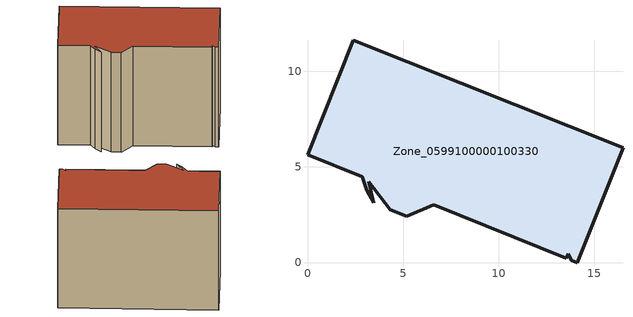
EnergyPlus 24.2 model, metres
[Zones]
Zone_0599100000100330
 floor ground (C_G): 0,5.65 2.39,11.62 16.51,6.01 14.11,0 13.8,0.12 13.64,0.47 13.54,0.23 6.6,3.01 5.19,2.41 4.32,2.76 3.21,4.23 3.46,3.12 3.09,3.78 2.87,4.5 z0
 wall outside (C_F): 3.09,3.78 3.46,3.12 3.21,4.23 4.32,2.76 5.19,2.41 6.6,3.01 13.54,0.23 13.64,0.47 13.8,0.12 14.11,0 16.51,6.01 2.39,11.62 0,5.65 2.87,4.5 3.09,3.78 z0:11.46
 roof outside (C_R): 2.87,4.5 3.09,3.78 3.46,3.12 3.21,4.23 4.32,2.76 5.19,2.41 6.6,3.01 13.54,0.23 13.64,0.47 13.8,0.12 14.11,0 16.51,6.01 2.39,11.62 0,5.65 z11.46
[BUILDING]
Pand.0599100000100330: North Axis=0; Terrain=City; Loads Convergence Tolerance Value=0.04; Temperature Convergence Tolerance Value=0.4; Solar Distribution=FullExterior; Maximum Number of Warmup Days=25; Minimum Number of Warmup Days=1
[Site:Location]
Rotterdam.The.Hague.AP_ZH_NLD Design_Conditions: Latitude=51.96; Longitude=4.45; Time Zone=1; Elevation=-4.5
[SITE:GROUNDTEMPERATURE:BUILDINGSURFACE]
18, 18, 18, 18, 18, 18, 18, 18, 18, 18, 18, 18
[MATERIAL] Thermal Absorptance=0.9; Solar Absorptance=0.7; Visible Absorptance=0.7
Name | Roughness | Thickness | Conductivity | Density | Specific Heat
G.TC.1946 | MediumSmooth | 0.15 | 1 | 540 | 1210
F.TC.1946 | Rough | 0.3 | 0.857143 | 1920 | 840
R.TC.1946 | MediumRough | 0.2 | 0.909091 | 1500 | 1000
[CONSTRUCTION]
C_G: G.TC.1946
C_F: F.TC.1946
C_R: R.TC.1946
[ZONE]
Zone_0599100000100330: Type=1; Multiplier=1; Ceiling Height=Autocalculate; Volume=Autocalculate; Floor Area=autocalculate; Part of Total Floor Area=Yes
[ZONEINFILTRATION:DESIGNFLOWRATE]
Infil_Zone_0599100000100330: Zone or ZoneList or Space or SpaceList=Zone_0599100000100330; Schedule=AlwaysOn; Design Flow Rate Calculation Method=Flow/Area; Flow Rate per Floor Area=0.003; Constant Term Coefficient=1; Temperature Term Coefficient=0; Velocity Term Coefficient=0; Velocity Squared Term Coefficient=0
[HVACTEMPLATE:ZONE:IDEALLOADSAIRSYSTEM]
Zone_0599100000100330: Maximum Heating Supply Air Temperature=50; Minimum Cooling Supply Air Temperature=13; Maximum Heating Supply Air Humidity Ratio=0.0156; Minimum Cooling Supply Air Humidity Ratio=0.0077; Heating Limit=NoLimit; Cooling Limit=NoLimit; Dehumidification Control Type=ConstantSensibleHeatRatio; Cooling Sensible Heat Ratio=0.7; Dehumidification Setpoint=60; Humidification Control Type=None; Humidification Setpoint=30; Outdoor Air Method=None; Outdoor Air Flow Rate per Person=0.00944; Outdoor Air Flow Rate per Zone Floor Area=0; Outdoor Air Flow Rate per Zone=0; Demand Controlled Ventilation Type=None; Outdoor Air Economizer Type=NoEconomizer; Heat Recovery Type=None; Sensible Heat Recovery Effectiveness=0.7; Latent Heat Recovery Effectiveness=0.65
[ZONECONTROL:THERMOSTAT]
ThermostatControl_Zone_0599100000100330: Zone or ZoneList=Zone_0599100000100330; Control Type Schedule=DualSetpointControlType; Control 1=Thermostat_Zone_0599100000100330; Temperature Difference Between Cutout And Setpoint=0
[THERMOSTATSETPOINT:DUALSETPOINT]
Thermostat_Zone_0599100000100330: Heating Setpoint Temperature Schedule=HeatingSetpoint_Zone_0599100000100330; Cooling Setpoint Temperature Schedule=CoolingSetpoint_Zone_0599100000100330
[SCHEDULE:COMPACT]
HeatingSetpoint_Zone_0599100000100330: Through: 12/31, For: AllDays, Until: 24:00, 21
CoolingSetpoint_Zone_0599100000100330: Through: 12/31, For: AllDays, Until: 24:00, 24
DualSetpointControlType: Through: 12/31, For: AllDays, Until: 24:00, 4
AlwaysOn: Through: 12/31, For: AllDays, Until: 24:00, 1
